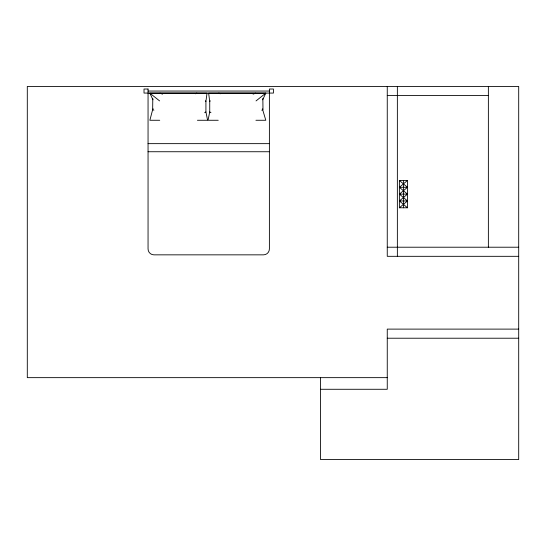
<?xml version="1.0" encoding="UTF-8"?>
<svg xmlns="http://www.w3.org/2000/svg" width="546" height="546" viewBox="0 0 546 546"><rect width="100%" height="100%" fill="white"/><g stroke="black" fill="none" stroke-linecap="round" stroke-linejoin="round"><path stroke-width="0.82" d="M197.42 120.27L207.603 120.27L205.917 111.944L205.917 101.501L207.016 93.168L149.857 93.168L152.955 99.795M152.791 98.416L152.655 109.678L149.857 120.27L159.725 120.27M262.687 99.795L265.793 93.168L208.627 93.168L209.732 101.501L209.732 111.944L208.046 120.27L218.229 120.27M153.208 108.859L152.655 109.678L153.897 110.196M209.732 101.501L210.285 100.798M407.48 207.78L399.392 200.955L407.48 194.13L399.392 187.305L407.48 180.48L407.48 207.78L399.392 207.78L399.392 180.48L407.48 180.48M399.392 207.78L407.48 200.955L399.392 194.13L407.48 187.305L399.392 180.48M256.033 100.921L265.793 93.168M204.689 112.688L205.917 111.944M196.342 93.462L196.867 93.168L195.366 93.796M261.752 110.196L262.988 109.678L262.851 98.416M253.112 94.165L255.644 93.168M148.055 91.046L269.39 91.046M387.257 95.55L488.151 95.55M255.917 120.27L265.793 120.27L262.435 108.859M148.055 143.646L269.39 143.646M148.055 151.74L269.39 151.74M399.392 187.305L407.48 187.305M399.392 194.13L407.48 194.13M399.392 200.955L407.48 200.955M387.257 247.215L518.7 247.215M518.7 256.32L387.257 256.32L387.257 86.452M518.7 329.115L387.257 329.115L387.257 389.278L320.522 389.278M387.257 338.22L518.7 338.22M387.257 377.648L27.3 377.648L27.3 86.452L518.7 86.452L518.7 459.548L320.522 459.548L320.522 377.648M160.005 93.168L162.537 94.165M220.284 93.796L218.775 93.168L219.301 93.462M209.732 111.944L210.954 112.688M149.857 93.168L159.616 100.921M205.357 100.798L205.917 101.501M488.37 86.452L488.37 247.215M403.433 180.48L403.433 207.78M397.365 86.452L397.365 256.32M148.055 89.025L144.014 89.025L144.014 93.073L273.437 93.073L273.437 89.025L269.39 89.025L269.39 248.956A5.897 5.897 0 0 1 263.493 254.845L153.952 254.845A5.897 5.897 0 0 1 148.055 248.956L148.055 89.025"/></g></svg>
